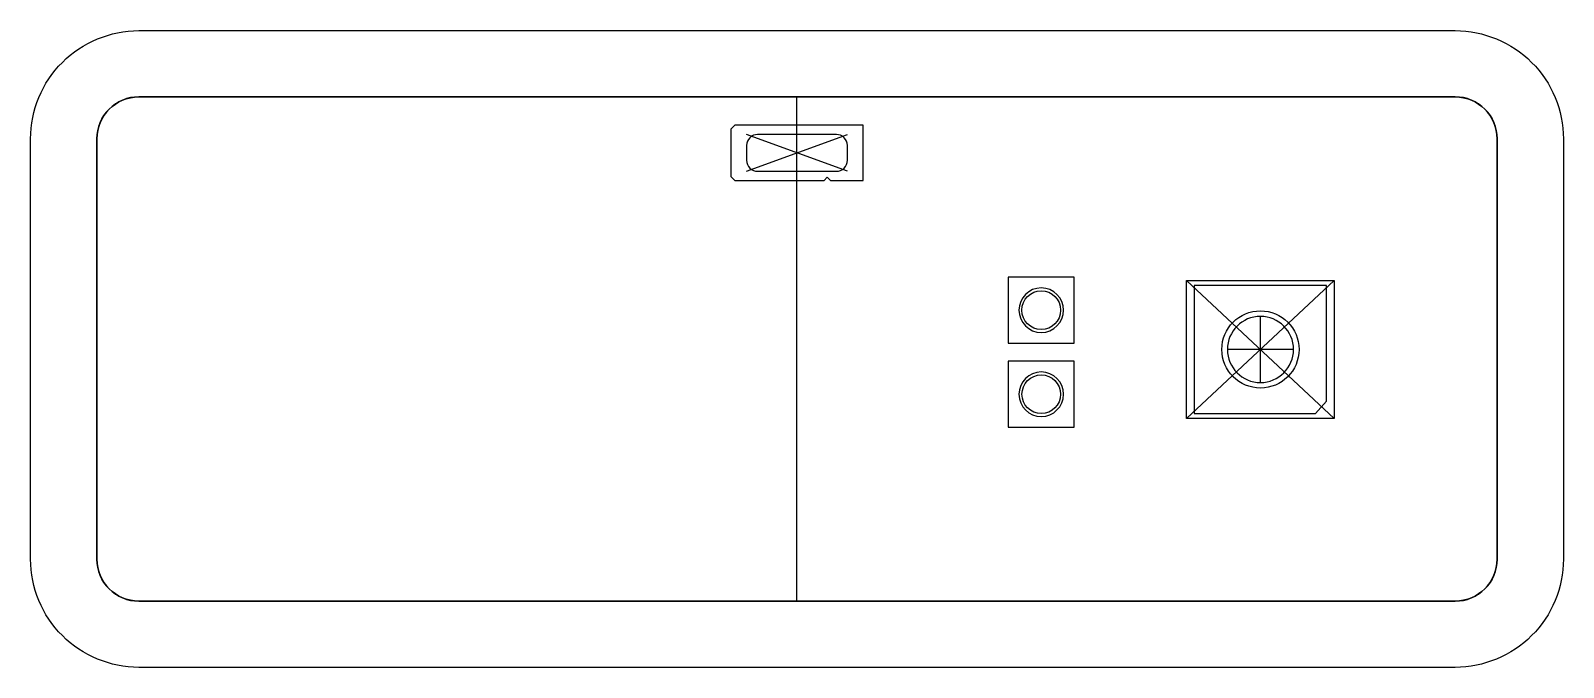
# Model space of a CAD drawing. Header units: millimetres. Extents: x -6 to 133, y -52 to 6.
import ezdxf

# ---------------------------------------------------------------- set-up
doc = ezdxf.new("R2010")
doc.units = ezdxf.units.MM
doc.layers.get('0').update_dxf_attribs({"linetype": 'CONTINUOUS'})

msp = doc.modelspace()

# ---------------------------------------------------------------- linework, layer by layer
for p, q in [((123.19, 0), (3.81, 0)), ((3.81, 0), (123.19, 0)), ((63.5, -45.72), (63.5, 0)), ((0, -3.81), (0, -41.91)), ((0, -41.91), (0, -3.81)), ((68.07, -6.75), (58.93, -3.41)), ((58.93, -6.75), (68.07, -3.41)), ((127, -41.91), (127, -3.81)), ((127, -3.81), (127, -41.91)), ((98.83, -29.15), (98.83, -16.65)), ((98.83, -16.65), (112.23, -16.65)), ((112.23, -29.15), (98.83, -16.65)), ((98.83, -29.15), (112.23, -16.65)), ((112.23, -16.65), (112.23, -29.15)), ((105.53, -25.9), (105.53, -19.9)), ((108.53, -22.9), (102.53, -22.9)), ((112.23, -29.15), (98.83, -29.15)), ((3.81, -45.72), (123.19, -45.72)), ((123.19, -45.72), (3.81, -45.72))]:
    msp.add_line(p, q)
for points in [[(-6, -41.91), (-6, -3.81, -0.414214), (3.81, 6), (123.19, 6, -0.414214), (133, -3.81), (133, -41.91, -0.414214), (123.19, -51.72), (3.81, -51.72, -0.414214)], [(0, -3.81), (0, -41.91, 0.414214), (3.81, -45.72), (123.19, -45.72, 0.414214), (127, -41.91), (127, -3.81, 0.414214), (123.19, 0), (3.81, 0, 0.414214)], [(59.93, -6.75), (67.07, -6.75, 0.414214), (68.07, -5.75), (68.07, -4.41, 0.414214), (67.07, -3.41), (59.93, -3.41, 0.414214), (58.93, -4.41), (58.93, -5.75, 0.414214)]]:
    msp.add_lwpolyline(points, format="xyb", close=True)
for points in [[(57.5, -7.23), (57.85, -7.58), (65.95, -7.58), (66.25, -7.28), (66.55, -7.58), (69.5, -7.58), (69.5, -2.58), (57.85, -2.58), (57.5, -2.93)], [(82.65, -22.34), (85.65, -22.34), (88.65, -22.34), (88.65, -16.34), (82.65, -16.34)], [(111.53, -17.1), (99.53, -17.1), (99.53, -28.7), (110.53, -28.7), (111.53, -27.6)], [(82.65, -23.96), (82.65, -29.96), (85.65, -29.96), (88.65, -29.96), (88.65, -23.96)]]:
    msp.add_lwpolyline(points, close=True)
at = {"extrusion": (0, -1.22465e-16, -1)}
for centre, radius in [((-85.65, -19.34), 2.02), ((-105.53, -22.9), 3), ((-85.65, -26.96), 2.02)]:
    msp.add_circle(centre, radius, dxfattribs=at)
for centre, radius in [((85.65, -19.34), 1.76), ((105.53, -22.9), 3.5), ((85.65, -26.96), 1.75)]:
    msp.add_circle(centre, radius)
for centre, start, end in [((3.81, -3.81), 90, 180), ((123.19, -3.81), 0, 90), ((3.81, -41.91), 180, 270), ((123.19, -41.91), -90, 0)]:
    msp.add_arc(centre, 3.81, start, end)
for centre, start, end in [((-3.81, -3.81), 0, 90), ((-123.19, -3.81), 90, 180), ((-3.81, -41.91), -90, 0)]:
    msp.add_arc(centre, 3.81, start, end, dxfattribs=at)
at = {"extrusion": (-1.51975e-31, -1.22465e-16, -1)}
msp.add_arc((-123.19, -41.91), 3.81, 180, 270, dxfattribs=at)

doc.saveas('drawing.dxf')
